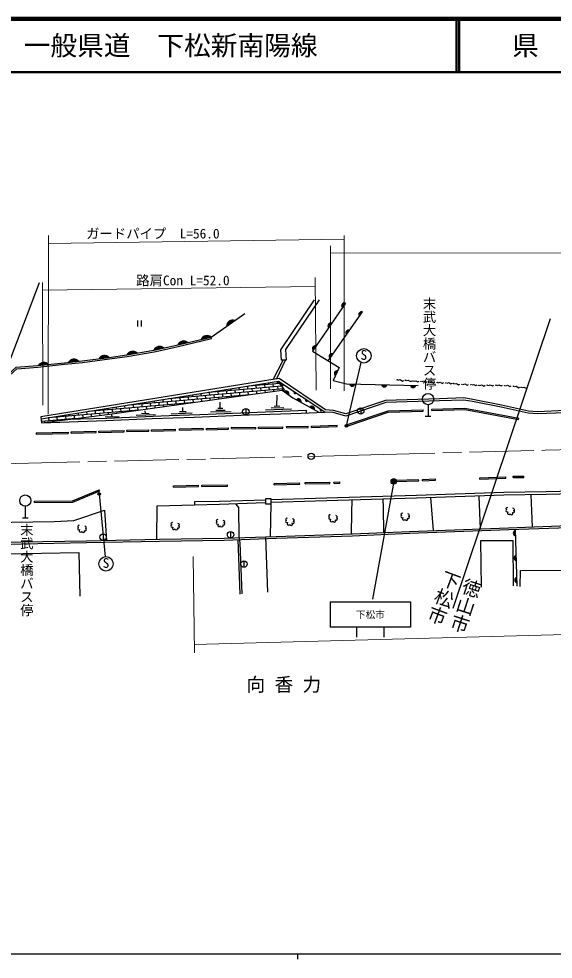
# Model space of a CAD drawing. Units: millimetres at full size, sheet at 1:1000; details may follow other scales. Extents: x -29784078 to 680000, y -218675413 to 380000.
# Drawn here: x 215821 to 315816, y 204000 to 380000 of the extents above; entities that cross this region are included whole.
import ezdxf
from ezdxf.enums import TextEntityAlignment as Align

# ---------------------------------------------------------------- set-up
doc = ezdxf.new("R2010")
doc.units = ezdxf.units.MM
doc.header["$LTSCALE"] = 1000
doc.linetypes.add('CHAIN', pattern=[18.5, 12, -1.5, 3.5, -1.5])
for name, color, linetype, lineweight in [('M-BGD', 7, 'Continuous', 25), ('M-BGD-EXST', 7, 'Continuous', 25), ('M-BMK', 2, 'CHAIN', 13), ('M-BMK-OTRS', 5, 'Continuous', 25), ('M-BMK-SRVR', 3, 'Continuous', 25), ('M-STR-HTXT', 7, 'Continuous', 13), ('M-STR-STRC', 7, 'Continuous', 25), ('M-TTL', 2, 'Continuous', 140), ('M-TTL-BAND', 7, 'Continuous', 25), ('M-TTL-LINE', 7, 'Continuous', 50)]:
    doc.layers.add(name, color=color, linetype=linetype, lineweight=lineweight)
doc.layers.add('M-BMK-HTXT', color=7, linetype='Continuous')
doc.layers.add('M-TTL-TXT', color=7, linetype='Continuous')
doc.styles.add('@ＭＳ ゴシック', font='')
doc.styles.add('ＭＳ ゴシック', font='')
doc.styles.get('@ＭＳ ゴシック').set_extended_font_data('@MS Gothic')
doc.styles.get('ＭＳ ゴシック').set_extended_font_data('MS Gothic')

msp = doc.modelspace()

# ---------------------------------------------------------------- hatches: boundary and pattern name
at = {"layer": 'M-BGD'}
for points in [[(276930, 326801, 0.82183), (276374, 325982)], [(280161, 325156, 0.82183), (279590, 324346)], [(256256, 323542, 0.51219), (254682, 322443)], [(274373, 323036, 0.82183), (273816, 322216)], [(251804, 320434, 0.51219), (249936, 319995)], [(277734, 321711, 0.82183), (277164, 320901)], [(242961, 318382, 0.51219), (241089, 317961)], [(247451, 319412, 0.51219), (245583, 318974)], [(271494, 318798, 0.82183), (270937, 317978)], [(232727, 316631, 0.51219), (230824, 316384)], [(237950, 317424, 0.51219), (236059, 317100)], [(274596, 317256, 0.82183), (274025, 316446)], [(221391, 315316, 0.51219), (219483, 315108)], [(227016, 315907, 0.51219), (225107, 315714)], [(275486, 314099, 0.82183), (275072, 313199)], [(265052, 311709, 0.4608), (265090, 311402, 0.4608), (265387, 311487)], [(277711, 311650, 0.82183), (278702, 311628)], [(283704, 311521, 0.82183), (284695, 311500)], [(266312, 309638, 0.82183), (265505, 310213)], [(267355, 310184, 0.4608), (267392, 309877, 0.4608), (267690, 309962)], [(289099, 311406, 0.82183), (290089, 311385)], [(268631, 308221, 0.82183), (267766, 308706)], [(269527, 308745, 0.4608), (269565, 308438, 0.4608), (269862, 308523)], [(271134, 306818, 0.82183), (270269, 307303)], [(272228, 306956, 0.4608), (272265, 306649, 0.4608), (272563, 306734)], [(308745, 284228, 0.82183), (308775, 283237)], [(308885, 279579, 0.82183), (308914, 278588)], [(309009, 275433, 0.82183), (309039, 274443)]]:
    msp.add_hatch(color=256, dxfattribs=at).paths.add_polyline_path(points)
at = {"layer": 'M-BGD-EXST'}
for points in [[(277387, 303833, 0.41421), (277137, 304083, 0.41421), (276887, 303833, 1)], [(231100, 291067, 0.41421), (230850, 291317, 0.41421), (230600, 291067, 1)]]:
    msp.add_hatch(color=256, dxfattribs=at).paths.add_polyline_path(points)
at = {"layer": 'M-STR-STRC'}
msp.add_hatch(color=256, dxfattribs=at).paths.add_polyline_path([(286482, 293411, 0.41421), (285982, 293911, 0.41421), (285482, 293411, 1)])

# ---------------------------------------------------------------- linework, layer by layer
at = {"layer": 'M-BGD'}
for p, q in [((213128, 313355), (219675, 330639)), ((251804, 320434), (258088, 324821)), ((273707, 315994), (280161, 325156)), ((238043, 323531), (238043, 322413)), ((238710, 323531), (238710, 322413)), ((251872, 320142), (251804, 320434)), ((263441, 312487), (265257, 316085)), ((264035, 312583), (265715, 316085)), ((264680, 311757), (258781, 311241)), ((261050, 311440), (261036, 311600)), ((262644, 311579), (262620, 311852)), ((263487, 311117), (263440, 311649)), ((264237, 311719), (264204, 312104)), ((265405, 310750), (243823, 308862)), ((249985, 309401), (249947, 309836)), ((265042, 311254), (251302, 310051)), ((251579, 309540), (251533, 310072)), ((252330, 310141), (252323, 310214)), ((253173, 309680), (253127, 310211)), ((253924, 310281), (253907, 310466)), ((254767, 309819), (254720, 310351)), ((255517, 310420), (255491, 310718)), ((255610, 309358), (255564, 309889)), ((256361, 309959), (256314, 310490)), ((257111, 310560), (257075, 310970)), ((257204, 309497), (257158, 310028)), ((257955, 310098), (257908, 310629)), ((258705, 310699), (258660, 311222)), ((258798, 309636), (258752, 310168)), ((259456, 311300), (259452, 311348)), ((259549, 310238), (259502, 310769)), ((260299, 310839), (260253, 311370)), ((260385, 309852), (260346, 310307)), ((261143, 310377), (261096, 310908)), ((261893, 310978), (261847, 311509)), ((261972, 310079), (261940, 310447)), ((262737, 310516), (262690, 311048)), ((263558, 310306), (263533, 310586)), ((264330, 310656), (264284, 311187)), ((265144, 310534), (265127, 310726)), ((248706, 308218), (228864, 306482)), ((259010, 309655), (236343, 307672)), ((239671, 307963), (239651, 308198)), ((240515, 307501), (240468, 308033)), ((241265, 308102), (241235, 308450)), ((242109, 307641), (242062, 308172)), ((242859, 308242), (242819, 308702)), ((243703, 307780), (243656, 308312)), ((244453, 308381), (244407, 308913)), ((245203, 308982), (245195, 309080)), ((245296, 307920), (245250, 308451)), ((246047, 308521), (246000, 309052)), ((246797, 309122), (246779, 309332)), ((246890, 308059), (246844, 308591)), ((247641, 308660), (247594, 309192)), ((247692, 308078), (247687, 308129)), ((248391, 309261), (248363, 309584)), ((248484, 308199), (248438, 308730)), ((249235, 308800), (249188, 309331)), ((250072, 308406), (250032, 308869)), ((250829, 308939), (250782, 309471)), ((251659, 308624), (251626, 309009)), ((252423, 309079), (252376, 309610)), ((253246, 308843), (253220, 309148)), ((253521, 307121), (253521, 308280)), ((254016, 309218), (253970, 309749)), ((254833, 309061), (254813, 309288)), ((256420, 309284), (256407, 309427)), ((258006, 309511), (258001, 309567)), ((264134, 307532), (264151, 309559)), ((238222, 306765), (221385, 305292)), ((228607, 305924), (228562, 306434)), ((229357, 306525), (229354, 306560)), ((230201, 306064), (230154, 306595)), ((230951, 306665), (230938, 306812)), ((231795, 306203), (231748, 306734)), ((232545, 306804), (232522, 307064)), ((232617, 305982), (232592, 306273)), ((233389, 306342), (233342, 306874)), ((234139, 306944), (234106, 307316)), ((234204, 306204), (234186, 306412)), ((234983, 306482), (234936, 307013)), ((235733, 307083), (235691, 307568)), ((235790, 306426), (235779, 306552)), ((236483, 307684), (236483, 307694)), ((236576, 306621), (236530, 307153)), ((237327, 307222), (237280, 307754)), ((237377, 306647), (237373, 306691)), ((238077, 307824), (238067, 307946)), ((238170, 306761), (238124, 307292)), ((238921, 307362), (238874, 307893)), ((239508, 306160), (239490, 306641)), ((239757, 306980), (239718, 307432)), ((241344, 307202), (241312, 307571)), ((242931, 307423), (242906, 307711)), ((244518, 307642), (244499, 307850)), ((245917, 306501), (247164, 306483)), ((246105, 307860), (246093, 307989)), ((246540, 306492), (246531, 307243)), ((251705, 306432), (255535, 306514)), ((252712, 306745), (254462, 306745)), ((253051, 307117), (253992, 307125)), ((258298, 307062), (258298, 305862)), ((261974, 306815), (266820, 306999)), ((263033, 307199), (265419, 307257)), ((263575, 307524), (264693, 307541)), ((279801, 307198), (279801, 305998)), ((291484, 306542), (291477, 306792)), ((292401, 307780), (292401, 305605)), ((293101, 306694), (293094, 306944)), ((219961, 305501), (220039, 304387)), ((226498, 305204), (220021, 304638)), ((220703, 304471), (220684, 304696)), ((221481, 304765), (221434, 305297)), ((222231, 305366), (222226, 305426)), ((222292, 304672), (222278, 304835)), ((223075, 304905), (223028, 305436)), ((223825, 305506), (223810, 305678)), ((223881, 304873), (223872, 304974)), ((224669, 305044), (224622, 305576)), ((225419, 305645), (225394, 305930)), ((225469, 305074), (225466, 305114)), ((226262, 305184), (226216, 305715)), ((227013, 305785), (226978, 306182)), ((227852, 305376), (227810, 305854)), ((229440, 305577), (229404, 305994)), ((231029, 305778), (230998, 306133)), ((231952, 305495), (234616, 305574)), ((233284, 305535), (233241, 305970)), ((237776, 305798), (241386, 305925)), ((238774, 306169), (240243, 306151)), ((244322, 306061), (248245, 306235)), ((309328, 304985), (309374, 305231)), ((225606, 302708), (230286, 302834)), ((230293, 302584), (230286, 302834)), ((230765, 302849), (235524, 302938)), ((230769, 302599), (230765, 302849)), ((235529, 302688), (235524, 302938)), ((236011, 303005), (240140, 303064)), ((236014, 302755), (236011, 303005)), ((236014, 302755), (240144, 302814)), ((240144, 302814), (240140, 303064)), ((240657, 303101), (245150, 303198)), ((240662, 302851), (240657, 303101)), ((240662, 302851), (245155, 302948)), ((245155, 302948), (245150, 303198)), ((245860, 303257), (250345, 303361)), ((245865, 303007), (245860, 303257)), ((245865, 303007), (250351, 303111)), ((250351, 303111), (250345, 303361)), ((250943, 303354), (255065, 303420)), ((250947, 303104), (250943, 303354)), ((250947, 303104), (255069, 303170)), ((255069, 303170), (255065, 303420)), ((255604, 303304), (255605, 303554)), ((255604, 303304), (260156, 303289)), ((255605, 303554), (260157, 303539)), ((260156, 303289), (260157, 303539)), ((260642, 303599), (265246, 303658)), ((260646, 303349), (260642, 303599)), ((260646, 303349), (265250, 303408)), ((265250, 303408), (265246, 303658)), ((265942, 303711), (269938, 303763)), ((265946, 303461), (265942, 303711)), ((265946, 303461), (269942, 303513)), ((269942, 303513), (269938, 303763)), ((270587, 303777), (275384, 303933)), ((270595, 303527), (270587, 303777)), ((270595, 303527), (275392, 303683)), ((275392, 303683), (275384, 303933)), ((277435, 303806), (277354, 304042)), ((219062, 302522), (225076, 302663)), ((219062, 302522), (219068, 302272)), ((219068, 302272), (225082, 302413)), ((225076, 302663), (225082, 302413)), ((225613, 302458), (225606, 302708)), ((225613, 302458), (230293, 302584)), ((230769, 302599), (235529, 302688)), ((302082, 294120), (306969, 294307)), ((302091, 293870), (302082, 294120)), ((302091, 293870), (306979, 294057)), ((306979, 294057), (306969, 294307)), ((308353, 294384), (310352, 294384)), ((308353, 294134), (308353, 294384)), ((308353, 294134), (310352, 294134)), ((310352, 294134), (310352, 294384)), ((244767, 292607), (249450, 292695)), ((244771, 292357), (244767, 292607)), ((244771, 292357), (249455, 292445)), ((249455, 292445), (249450, 292695)), ((250085, 292696), (254841, 292806)), ((250091, 292447), (250085, 292696)), ((250091, 292447), (254846, 292556)), ((254846, 292556), (254841, 292806)), ((263611, 293055), (268373, 293161)), ((263617, 292805), (263611, 293055)), ((263617, 292805), (268378, 292911)), ((268378, 292911), (268373, 293161)), ((269397, 293222), (274045, 293292)), ((269401, 292972), (269397, 293222)), ((269401, 292972), (274049, 293042)), ((274049, 293042), (274045, 293292)), ((274793, 293283), (275906, 293336)), ((274804, 293034), (274793, 293283)), ((274804, 293034), (275918, 293086)), ((275918, 293086), (275906, 293336)), ((286213, 293680), (290643, 293792)), ((286219, 293430), (286213, 293680)), ((286219, 293430), (290650, 293542)), ((290650, 293542), (290643, 293792)), ((291360, 293806), (293802, 293891)), ((291368, 293556), (291360, 293806)), ((291368, 293556), (293811, 293642)), ((293811, 293642), (293802, 293891)), ((230956, 291630), (230859, 291860)), ((302243, 284566), (301995, 290687)), ((311916, 284923), (311665, 290917)), ((217032, 288788), (217032, 286613)), ((218746, 289444), (218743, 289694)), ((248693, 289600), (248702, 289000)), ((262888, 283099), (263053, 289231)), ((293448, 284240), (292891, 290395)), ((231832, 288033), (232239, 282387)), ((231592, 283576), (231592, 282376)), ((255447, 284040), (255447, 282840)), ((309058, 273801), (308738, 284456)), ((257230, 272328), (256844, 282522)), ((262419, 272718), (262072, 283069)), ((257948, 278548), (257948, 277348))]:
    msp.add_line(p, q, dxfattribs=at)
for points in [[(272009, 327403), (265740, 318082), (265879, 316085), (264967, 316085), (264882, 318054), (271131, 327374)], [(276930, 326801), (270807, 317788), (275770, 314718), (274658, 312298), (277135, 311662), (290555, 311375)], [(212347, 313213), (213909, 313497), (215314, 314806), (219348, 315094), (224354, 315638), (227685, 315975), (232727, 316631), (236059, 317100), (241089, 317961), (245336, 318915), (251804, 320434)], [(212400, 312918), (214049, 313218), (215441, 314514), (219375, 314795), (224385, 315340), (227719, 315677), (232767, 316334), (236105, 316803), (241147, 317667), (245403, 318623), (251872, 320142)], [(403164, 308206), (388617, 308501), (378378, 308346), (367785, 308059), (361150, 307875), (351411, 307641), (339587, 307249), (330864, 307014), (318047, 306675), (312862, 306462), (311202, 306579), (306138, 307685), (300764, 308744), (299104, 309046), (294529, 308900), (284408, 308568), (276999, 306078), (274725, 306717), (273208, 306788), (264556, 312667), (219961, 305501)], [(403146, 307806), (388616, 308101), (378386, 307946), (367796, 307659), (361160, 307476), (351422, 307241), (339599, 306849), (330875, 306614), (318061, 306275), (312857, 306061), (311145, 306182), (306057, 307294), (300690, 308351), (299075, 308644), (294542, 308500), (284479, 308170), (277010, 305659), (274660, 306320), (273077, 306394), (264407, 312136), (219991, 305071)], [(220039, 304387), (232327, 305942), (243089, 307445), (255566, 309162), (265522, 310588), (264407, 312136)], [(286889, 312371), (287195, 312467), (287592, 312213), (287839, 312337)], [(288389, 312299), (288695, 312395), (289092, 312141), (289338, 312264)], [(289792, 312153), (290092, 312266), (290503, 312036), (290742, 312173)], [(291307, 312098), (291604, 312218), (292020, 311996), (292256, 312139)], [(292733, 312035), (293038, 312133), (293437, 311881), (293683, 312005)], [(294367, 311889), (294666, 312003), (295079, 311774), (295317, 311912)], [(295959, 311794), (296260, 311903), (296668, 311667), (296909, 311802)], [(297386, 311677), (297693, 311771), (298088, 311514), (298335, 311636)], [(298990, 311551), (299291, 311660), (299699, 311424), (299939, 311558)], [(300647, 311476), (300948, 311585), (301356, 311349), (301597, 311483)], [(265070, 310523), (267090, 309085), (271972, 306349)], [(302120, 311366), (302416, 311489), (302835, 311273), (303069, 311418)], [(303717, 311383), (304012, 311508), (304433, 311296), (304665, 311443)], [(305371, 311385), (305664, 311514), (306087, 311305), (306318, 311455)], [(306974, 311300), (307272, 311417), (307686, 311191), (307923, 311331)], [(308621, 311158), (308932, 311238), (309315, 310964), (309568, 311075)], [(310050, 310969), (310351, 311079), (310760, 310844), (311000, 310978)], [(220039, 304387), (232089, 304850), (240789, 305182), (248631, 305468), (258897, 305850), (268686, 306214), (273077, 306394)], [(269649, 306253), (269651, 306676), (257351, 306163), (249703, 305897), (243966, 305685), (236503, 305394), (232302, 305222), (224865, 304998)], [(277354, 304042), (284914, 306604), (291477, 306792)], [(277435, 303806), (284958, 306355), (291484, 306542)], [(293094, 306944), (299313, 307142), (304386, 306163), (309374, 305231)], [(293101, 306694), (299293, 306891), (304339, 305918), (309328, 304985)], [(291876, 305605), (292401, 305605), (292926, 305605)], [(469761, 281369), (464583, 283040), (457843, 285075), (451656, 286770), (443861, 288693), (436517, 290439), (424699, 292622), (417267, 293317), (402645, 294496), (387688, 294956), (378525, 294879), (366920, 294442), (357555, 292728), (349059, 292498), (340156, 292203), (328015, 291891), (322119, 291660), (314497, 291464), (306554, 291333), (290207, 290810), (271336, 290201), (263053, 289979)], [(469637, 280884), (464434, 282563), (457705, 284595), (451530, 286286), (443743, 288207), (436414, 289950), (424631, 292127), (417223, 292819), (402617, 293996), (387682, 294456), (378536, 294379), (366975, 293944), (357607, 292229), (349075, 291998), (340170, 291704), (328031, 291391), (322135, 291161), (314507, 290964), (306566, 290833), (290223, 290310), (271351, 289701), (263053, 289479)], [(218743, 289694), (225884, 289768), (230859, 291860)], [(218746, 289444), (225936, 289518), (230956, 291630)], [(248702, 289000), (241628, 288784), (241563, 282590)], [(261953, 289908), (253350, 289670), (248693, 289600)], [(261953, 289392), (253366, 289070), (248702, 289000)], [(257083, 282881), (256962, 288531), (256507, 289188)], [(278053, 283577), (278163, 287575), (278201, 289922)], [(284140, 283853), (284059, 288564), (284007, 290109)], [(201696, 270935), (201411, 281425), (201465, 287214), (210462, 285739), (222442, 285935), (226127, 286096), (231832, 288033)], [(274164, 287133), (274036, 287179), (273924, 287134), (273817, 287000), (273837, 286870), (273920, 286811), (273980, 286800), (273874, 286739), (273810, 286550), (273842, 286413), (274023, 286344), (274171, 286363), (274094, 286166), (274091, 286000), (274215, 285924), (274397, 285886), (274522, 285942), (274554, 286003), (274607, 285920), (274839, 285817), (275013, 285886), (275111, 286045), (275069, 286157), (274999, 286209), (275192, 286161), (275384, 286274), (275437, 286473), (275365, 286549), (275238, 286581), (275395, 286626), (275417, 286714), (275376, 286884), (275294, 286974), (275121, 287052)], [(287665, 287421), (287537, 287466), (287425, 287421), (287319, 287287), (287339, 287157), (287421, 287098), (287481, 287087), (287376, 287026), (287311, 286837), (287343, 286700), (287524, 286631), (287672, 286650), (287595, 286453), (287592, 286287), (287716, 286211), (287898, 286173), (288023, 286229), (288056, 286290), (288108, 286208), (288340, 286105), (288514, 286173), (288613, 286333), (288571, 286444), (288500, 286496), (288694, 286448), (288885, 286561), (288938, 286760), (288867, 286837), (288739, 286868), (288896, 286913), (288918, 287001), (288877, 287172), (288795, 287262), (288623, 287339)], [(307325, 288493), (307197, 288539), (307085, 288494), (306979, 288360), (306999, 288230), (307082, 288171), (307142, 288159), (307036, 288099), (306972, 287909), (307004, 287773), (307185, 287703), (307332, 287722), (307255, 287526), (307252, 287360), (307376, 287284), (307558, 287245), (307683, 287301), (307716, 287363), (307769, 287280), (308001, 287177), (308174, 287245), (308273, 287405), (308231, 287516), (308161, 287569), (308354, 287521), (308545, 287633), (308598, 287832), (308527, 287909), (308399, 287941), (308556, 287985), (308578, 288074), (308537, 288244), (308455, 288334), (308283, 288412)], [(208623, 281857), (216292, 282102), (228489, 282306), (242160, 282603), (254225, 282774), (263979, 283140), (278241, 283582), (288923, 284072), (307480, 284760), (318699, 285172), (331491, 285693), (344622, 286044), (356727, 286350), (360963, 286335), (369277, 286197), (381244, 286030), (392524, 285953), (401175, 285907)], [(208631, 281507), (216301, 281752), (228496, 281956), (242166, 282253), (254234, 282424), (263991, 282790), (278255, 283233), (288938, 283722), (307492, 284411), (318712, 284823), (331503, 285343), (344631, 285694), (356731, 286000), (360959, 285985), (369271, 285847), (381240, 285680), (392522, 285603), (401161, 285557)], [(216507, 286613), (217032, 286613), (217557, 286613)], [(227201, 285166), (227073, 285212), (226961, 285167), (226854, 285033), (226874, 284903), (226957, 284844), (227017, 284832), (226911, 284772), (226847, 284582), (226879, 284446), (227060, 284376), (227208, 284395), (227131, 284199), (227128, 284033), (227252, 283957), (227434, 283918), (227559, 283974), (227591, 284036), (227644, 283953), (227876, 283850), (228050, 283918), (228148, 284078), (228106, 284189), (228036, 284242), (228229, 284194), (228421, 284306), (228474, 284505), (228402, 284582), (228275, 284614), (228432, 284658), (228454, 284747), (228413, 284917), (228331, 285007), (228158, 285085)], [(244627, 285654), (244499, 285700), (244387, 285655), (244281, 285521), (244300, 285391), (244383, 285332), (244443, 285321), (244338, 285260), (244273, 285071), (244305, 284934), (244486, 284865), (244634, 284884), (244557, 284687), (244554, 284521), (244678, 284445), (244860, 284407), (244985, 284462), (245018, 284524), (245070, 284441), (245302, 284338), (245476, 284407), (245575, 284566), (245533, 284678), (245462, 284730), (245655, 284682), (245847, 284794), (245900, 284993), (245829, 285070), (245701, 285102), (245858, 285147), (245880, 285235), (245839, 285405), (245757, 285495), (245585, 285573)], [(253120, 286215), (252992, 286261), (252880, 286216), (252774, 286082), (252794, 285952), (252877, 285893), (252936, 285881), (252831, 285821), (252766, 285631), (252798, 285495), (252980, 285425), (253127, 285444), (253050, 285248), (253047, 285082), (253171, 285006), (253353, 284967), (253478, 285023), (253511, 285085), (253563, 285002), (253795, 284899), (253969, 284967), (254068, 285127), (254026, 285238), (253955, 285291), (254149, 285243), (254340, 285355), (254393, 285554), (254322, 285631), (254194, 285663), (254351, 285707), (254373, 285796), (254332, 285966), (254250, 286056), (254078, 286134)], [(266104, 286502), (265977, 286548), (265864, 286503), (265758, 286369), (265778, 286239), (265861, 286180), (265921, 286169), (265815, 286108), (265751, 285919), (265783, 285782), (265964, 285713), (266111, 285732), (266035, 285535), (266031, 285369), (266155, 285293), (266337, 285254), (266462, 285310), (266495, 285372), (266548, 285289), (266780, 285186), (266953, 285255), (267052, 285414), (267010, 285526), (266940, 285578), (267133, 285530), (267324, 285642), (267377, 285841), (267306, 285918), (267178, 285950), (267335, 285995), (267357, 286083), (267316, 286253), (267234, 286343), (267062, 286421)], [(257083, 282881), (257206, 281870), (257567, 272350)], [(302423, 273658), (302248, 282375), (308236, 282350), (308336, 273858)], [(202772, 271035), (202613, 279695), (227044, 280094), (227243, 271913)], [(309646, 273750), (309713, 276743), (318406, 276810), (318495, 274174)]]:
    msp.add_lwpolyline(points, dxfattribs=at)
msp.add_lwpolyline([(261953, 289231), (263053, 289231), (263053, 290131), (261953, 290131)], close=True, dxfattribs=at)
for centre, radius in [((286663, 312430), 50), ((288162, 312358), 50), ((289562, 312199), 50), ((291076, 312139), 50), ((292506, 312093), 50), ((294137, 311934), 50), ((295730, 311843), 50), ((297160, 311738), 50), ((298760, 311601), 50), ((300418, 311525), 50), ((292401, 308830), 1050), ((301889, 311404), 50), ((303486, 311419), 50), ((305139, 311419), 50), ((306743, 311343), 50), ((308398, 311229), 50), ((309821, 311017), 50), ((258298, 306462), 600), ((279801, 306598), 600), ((217032, 289838), 1050), ((231592, 282976), 600), ((255447, 283440), 600), ((257948, 277948), 600)]:
    msp.add_circle(centre, radius, dxfattribs=at)
for centre, radius, start, end in [((276733, 326337), 505, 66.98257, 224.64076), ((279955, 324694), 505, 66.00952, 223.66771), ((255864, 322426), 1182, 70.6785, 179.16365), ((274175, 322571), 505, 66.98257, 224.64076), ((251028, 319542), 1182, 48.9689, 157.45405), ((277529, 321250), 505, 66.00952, 223.66771), ((242177, 317497), 1182, 48.42188, 156.90704), ((246675, 318520), 1182, 48.9689, 157.45405), ((271296, 318333), 505, 66.98257, 224.64076), ((231864, 315822), 1182, 43.17809, 151.66324), ((237121, 316581), 1182, 45.47342, 153.95857), ((274391, 316794), 505, 66.00952, 223.66771), ((220511, 314525), 1182, 41.96377, 150.44892), ((226131, 315123), 1182, 41.53035, 150.0155), ((275368, 313608), 505, 76.49495, 234.15314), ((265202, 311571), 203, 137.52184, 335.44522), ((278209, 311737), 505, 189.94448, 347.60267), ((284201, 311609), 505, 189.94448, 347.60267), ((265852, 309846), 505, 335.72051, 133.3787), ((267505, 310046), 203, 137.52184, 335.44522), ((289596, 311493), 505, 189.94448, 347.60267), ((268151, 308378), 505, 341.90146, 139.55965), ((269677, 308608), 203, 137.52184, 335.44522), ((270654, 306975), 505, 341.90146, 139.55965), ((272378, 306819), 203, 137.52184, 335.44522), ((308858, 283735), 505, 102.89178, 260.54997), ((308997, 279086), 505, 102.89178, 260.54997), ((309122, 274941), 505, 102.89178, 260.54997)]:
    msp.add_arc(centre, radius, start, end, dxfattribs=at)
at = {"layer": 'M-BGD-EXST'}
for p, q in [((277137, 303833), (279904, 315669)), ((230850, 291067), (231979, 279334))]:
    msp.add_line(p, q, dxfattribs=at)
for centre, radius in [((280383, 316931), 1350), ((277137, 303833), 250), ((230850, 291067), 250), ((232133, 277993), 1350)]:
    msp.add_circle(centre, radius, dxfattribs=at)
at = {"layer": 'M-BMK'}
msp.add_lwpolyline([(67690, 293299), (82713, 293658), (119149, 294516), (157534, 295476), (187253, 296031), (215253, 296788), (251709, 297630), (281673, 298412), (314327, 299253), (349608, 300234), (381223, 301105), (390894, 301270), (395024, 301189), (399388, 301040), (404679, 300809), (414352, 300131), (422364, 299320), (428129, 298627), (435710, 297468), (442660, 296327), (450300, 294837), (460661, 292469), (468590, 290413), (471842, 289528)], dxfattribs=at)
at = {"layer": 'M-BMK-OTRS'}
msp.add_line((315233, 323873), (297017, 269626), dxfattribs=at)
at = {"layer": 'M-BMK-SRVR'}
msp.add_circle((270540, 298121), 600, dxfattribs=at)
at = {"layer": 'M-STR-HTXT'}
for p, q in [((221386, 339453), (221304, 305978)), ((221383, 337945), (276724, 338764)), ((276724, 339440), (276724, 310395)), ((274146, 310731), (274146, 337489)), ((271463, 310523), (271286, 331581)), ((220307, 307713), (220254, 330677)), ((220257, 329232), (271300, 329908)), ((248669, 261337), (248455, 279387))]:
    msp.add_line(p, q, dxfattribs=at)
for points in [[(274146, 336213), (379922, 336143), (395779, 335479), (413028, 334121), (428184, 332249), (443581, 329774), (460144, 326478), (472390, 323427), (479994, 321487)], [(248651, 262888), (350694, 265621), (381924, 266297), (395276, 265791), (410863, 264633), (426883, 262818), (439456, 260800), (452715, 258310), (463301, 256045)]]:
    msp.add_lwpolyline(points, dxfattribs=at)
at = {"layer": 'M-STR-STRC'}
for p, q in [((285982, 293411), (282012, 271359)), ((274108, 270860), (289108, 270860)), ((274108, 270860), (274108, 266110)), ((289108, 270860), (289108, 266110)), ((289108, 266110), (274108, 266110)), ((279047, 264282), (279047, 266110)), ((284169, 264282), (284169, 266110))]:
    msp.add_line(p, q, dxfattribs=at)
msp.add_circle((285982, 293411), 500, dxfattribs=at)
at = {"layer": 'M-TTL'}
msp.add_line((680000, 380000), (40000, 380000), dxfattribs=at)
at = {"layer": 'M-TTL-BAND'}
for p, q in [((40000, 205000), (579000, 205000)), ((268000, 205000), (268000, 204000))]:
    msp.add_line(p, q, dxfattribs=at)
at = {"layer": 'M-TTL-LINE'}
for p, q in [((297750, 380000), (297750, 370000)), ((298250, 380000), (298250, 370000)), ((40000, 370000), (680000, 370000))]:
    msp.add_line(p, q, dxfattribs=at)

# ---------------------------------------------------------------- texts
at = {"layer": 'M-BGD-EXST', "style": 'ＭＳ ゴシック'}
for p in [(279727, 315639), (231478, 276700)]:
    msp.add_text('S', height=1833, rotation=358.508, dxfattribs=at).set_placement(p, align=Align.BOTTOM_LEFT)
at = {"layer": 'M-BMK-HTXT', "style": '@ＭＳ ゴシック'}
for s, height, rotation, p in [('末武大橋バス停', 1833, 270, (291172, 327975)), ('末武大橋バス停', 1833, 270, (215825, 285592)), ('末武大橋バス停', 1833, 270, (215825, 285592)), ('下松市', 2566, 249.495, (295276, 277249)), ('徳山市', 2566, 251.975, (299114, 275773))]:
    msp.add_text(s, height=height, rotation=rotation, dxfattribs=at).set_placement(p, align=Align.BOTTOM_LEFT)
at = {"layer": 'M-BMK-HTXT', "style": 'ＭＳ ゴシック'}
msp.add_text('向 香 力', height=2566, dxfattribs=at).set_placement((258416, 253357), align=Align.BOTTOM_LEFT)
at = {"layer": 'M-STR-HTXT', "style": 'ＭＳ ゴシック'}
for s, p in [('ガードパイプ\u3000L=56.0', (228414, 338335)), ('路肩Con L=52.0', (237796, 329569))]:
    msp.add_text(s, height=1833, dxfattribs=at).set_placement(p, align=Align.BOTTOM_LEFT)
at = {"layer": 'M-STR-STRC', "style": 'ＭＳ ゴシック'}
msp.add_text('下松市', height=1320, dxfattribs=at).set_placement((281608, 268485), align=Align.MIDDLE_CENTER)
at = {"layer": 'M-TTL-TXT', "style": 'ＭＳ ゴシック'}
msp.add_text('一般県道\u3000下松新南陽線', height=3666, dxfattribs=at).set_placement((216734, 375000), align=Align.MIDDLE_LEFT)
msp.add_text('県\u3000名', height=3666, dxfattribs=at).set_placement((315625, 375000), align=Align.MIDDLE_CENTER)

doc.saveas('drawing.dxf')
